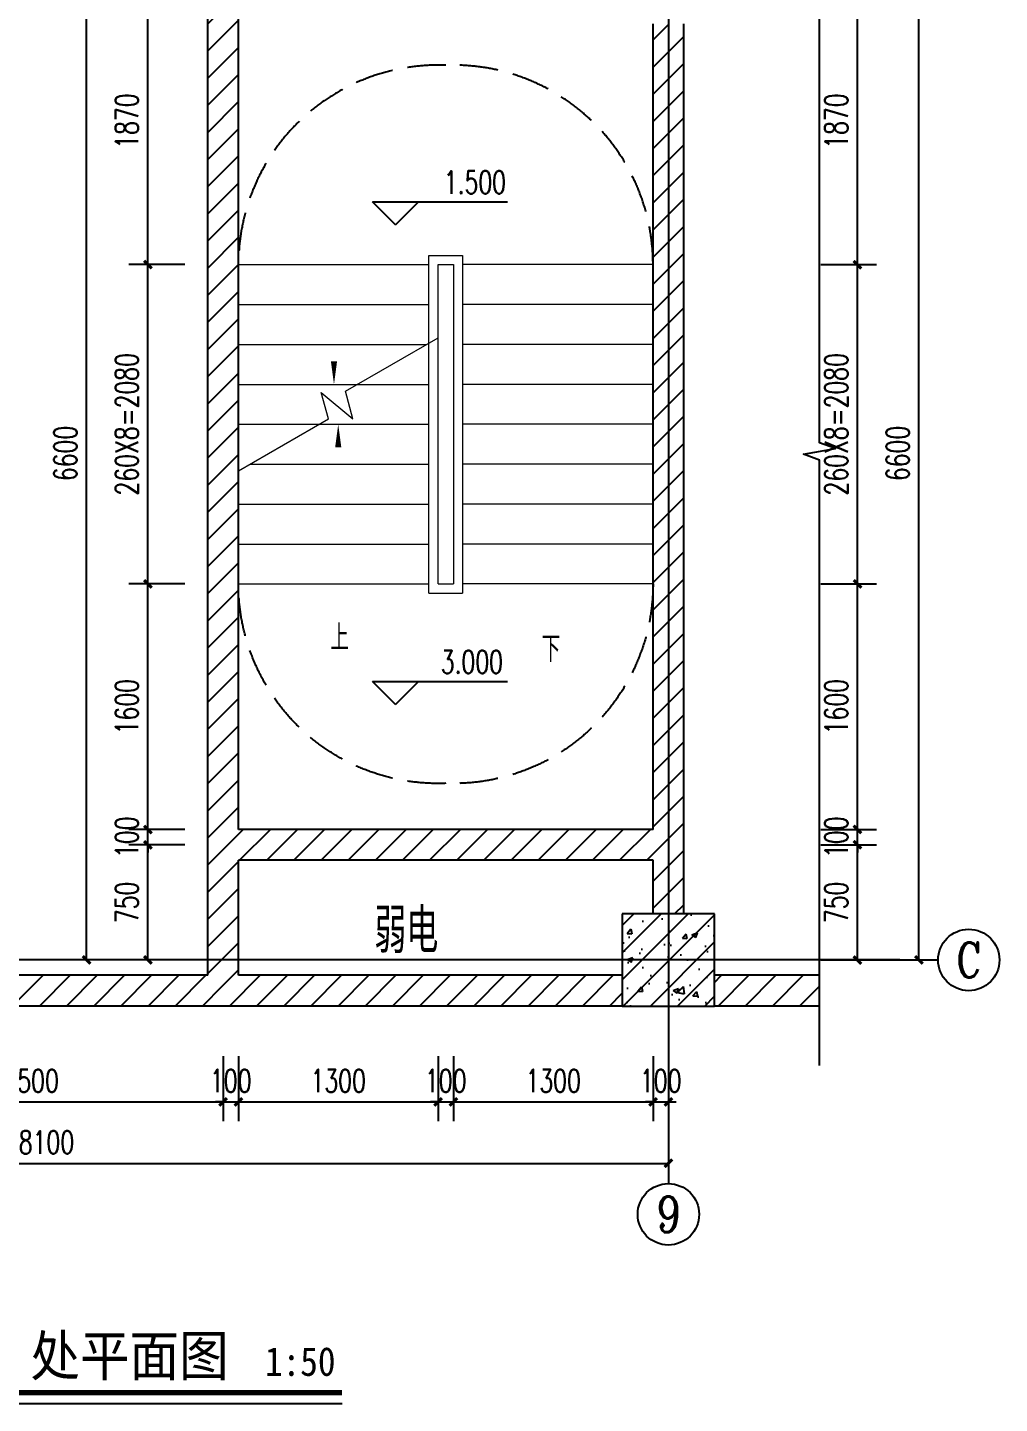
# Model space of a CAD drawing. Extents: x 1738711 to 2346805, y 1189731 to 2516152.
# Drawn here: x 2008037 to 2014366, y 1383537 to 1392502 of the extents above; entities that cross this region are included whole.
import ezdxf
from ezdxf.enums import TextEntityAlignment as Align

# ---------------------------------------------------------------- set-up
doc = ezdxf.new("R2010")
doc.units = 0
doc.header["$LTSCALE"] = 1000
doc.header["$MEASUREMENT"] = 0
doc.linetypes.add('DASH', pattern=[0.35, 0.25, -0.1])
doc.linetypes.add('复件 140224通州运河二期售楼部条件图_t3$0$X-ME SHAFT SH$0$X-B2$0$WATER_LINE', pattern=[0])
doc.layers.add('_0', color=7, linetype='Continuous', lineweight=25)
doc.layers.add('STAIR', color=2, linetype='Continuous', lineweight=5)
for name, color, linetype in [('AR-TEXT', 7, 'Continuous'), ('AXIS', 3, 'Continuous'), ('AXIS_TEXT', 7, 'Continuous'), ('COLUMN', 9, 'Continuous'), ('DIM_ELEV', 3, 'Continuous'), ('DIM_SYMB', 3, 'Continuous'), ('DOTE', 1, 'Continuous'), ('PUB_DIM', 3, 'Continuous'), ('PUB_HATCH', 8, 'Continuous'), ('PUB_TEXT', 7, 'Continuous'), ('WALL', 40, 'Continuous'), ('看线', 8, 'Continuous')]:
    doc.layers.add(name, color=color, linetype=linetype)
doc.styles.add('_TCH_AXIS', font='COMPLEX', dxfattribs={"bigfont": 'GBCBIG'})
doc.styles.add('_TCH_DIM', font='SIMPLEX', dxfattribs={"bigfont": 'GBCBIG'})
doc.styles.add('_TCH_DIM_T3', font='SIMPLEX', dxfattribs={"width": 0.705882, "bigfont": 'GBCBIG'})
doc.styles.add('COMPLEX', font='COMPLEX')
doc.styles.get("Standard").update_dxf_attribs({"font": 'gbenor.shx', "bigfont": 'gbcbig.shx'})
doc.styles.add('黑体', font='simhei_0.ttf', dxfattribs={"width": 0.9})
doc.dimstyles.new('_TCH_ARCH&&50', dxfattribs={"dimtxt": 148.75, "dimasz": 50, "dimexe": 125, "dimexo": 150, "dimgap": 63.125, "dimtad": 1, "dimdec": 0, "dimzin": 0, "dimdsep": 46, "dimtxsty": '_TCH_DIM_T3', "dimblk": 'ARCHTICK', "dimcen": 0.09, "dimclrt": 7, "dimazin": 2, "dimtfac": 1, "dimtdec": 0, "dimtix": 1, "dimtmove": 2, "dimatfit": 3, "dimfxl": 50, "dimtolj": 1, "dimtzin": 0, "dimarcsym": 0})
pattern_1 = [(45, (0, 89.76), (-88.388383, 88.388383), [])]

# ---------------------------------------------------------------- blocks, each defined once
blk = doc.blocks.new('hearherherhr')
at = {"layer": '看线', "linetype": 'DASH'}
for centre, start, end in [((1981791.9, 1704275.4), 87.79577, 180), ((1981891.9, 1704275.4), 0, 92.20423)]:
    blk.add_arc(centre, 1300, start, end, dxfattribs=at)
blk = doc.blocks.new('_ArchTick')
at = {"color": 0, "linetype": 'ByBlock', "const_width": 0.4}
blk.add_lwpolyline([(-0.5, -0.5), (0.5, 0.5)], dxfattribs=at)
blk = doc.blocks.new('*D1448')
at = {"layer": 'Defpoints', "color": 0, "transparency": 16777216}
for p in [(2008420.8, 1393026.7), (2008810.1, 1393026.7), (2008810.1, 1386426.7)]:
    blk.add_point(p, dxfattribs=at)
at = {"layer": 'PUB_DIM', "color": 0, "lineweight": -2, "transparency": 16777216}
for p, q in [((2008660.1, 1393026.7), (2008295.8, 1393026.7)), ((2008420.8, 1386426.7), (2008420.8, 1393026.7)), ((2008660.1, 1386426.7), (2008295.8, 1386426.7))]:
    blk.add_line(p, q, dxfattribs=at)
at = {"layer": 'PUB_DIM', "color": 0, "lineweight": -2, "transparency": 16777216, "xscale": 50, "yscale": 50, "zscale": 50}
for p, rotation in [((2008420.8, 1393026.7), 90), ((2008420.8, 1386426.7), 270)]:
    blk.add_blockref('_ArchTick', p, dxfattribs=dict(at, rotation=rotation))
at = {"layer": 'PUB_DIM', "color": 7, "transparency": 16777216, "insert": (2008283.3, 1389726.7), "char_height": 148.75, "attachment_point": 5, "rotation": 90, "style": '_TCH_DIM_T3'}
blk.add_mtext('\\A1;6600', dxfattribs=at)
blk = doc.blocks.new('*D1449')
at = {"layer": 'Defpoints', "color": 0, "transparency": 16777216}
for p in [(2008820.8, 1387176.7), (2009210.1, 1387176.7), (2009210.1, 1386426.7)]:
    blk.add_point(p, dxfattribs=at)
at = {"layer": 'PUB_DIM', "color": 0, "lineweight": -2, "transparency": 16777216}
for p, q in [((2009060.1, 1387176.7), (2008695.8, 1387176.7)), ((2008820.8, 1386426.7), (2008820.8, 1387176.7)), ((2009060.1, 1386426.7), (2008695.8, 1386426.7))]:
    blk.add_line(p, q, dxfattribs=at)
at = {"layer": 'PUB_DIM', "color": 0, "lineweight": -2, "transparency": 16777216, "xscale": 50, "yscale": 50, "zscale": 50}
for p, rotation in [((2008820.8, 1387176.7), 90), ((2008820.8, 1386426.7), 270)]:
    blk.add_blockref('_ArchTick', p, dxfattribs=dict(at, rotation=rotation))
at = {"layer": 'PUB_DIM', "color": 7, "transparency": 16777216, "insert": (2008683.3, 1386801.7), "char_height": 148.75, "attachment_point": 5, "rotation": 90, "style": '_TCH_DIM_T3'}
blk.add_mtext('\\A1;750', dxfattribs=at)
blk = doc.blocks.new('*D1450')
at = {"layer": 'Defpoints', "color": 0, "transparency": 16777216}
for p in [(2008820.8, 1387276.7), (2009210.1, 1387276.7), (2009210.1, 1387176.7)]:
    blk.add_point(p, dxfattribs=at)
at = {"layer": 'PUB_DIM', "color": 0, "lineweight": -2, "transparency": 16777216}
for p, q in [((2009060.1, 1387276.7), (2008695.8, 1387276.7)), ((2008820.8, 1387276.7), (2008820.8, 1387326.7)), ((2008820.8, 1387176.7), (2008820.8, 1387276.7)), ((2009060.1, 1387176.7), (2008695.8, 1387176.7)), ((2008820.8, 1387176.7), (2008820.8, 1387126.7))]:
    blk.add_line(p, q, dxfattribs=at)
at = {"layer": 'PUB_DIM', "color": 0, "lineweight": -2, "transparency": 16777216, "xscale": 50, "yscale": 50, "zscale": 50}
for p, rotation in [((2008820.8, 1387276.7), 270), ((2008820.8, 1387176.7), 90)]:
    blk.add_blockref('_ArchTick', p, dxfattribs=dict(at, rotation=rotation))
at = {"layer": 'PUB_DIM', "color": 7, "transparency": 16777216, "insert": (2008683.3, 1387226.7), "char_height": 148.75, "attachment_point": 5, "rotation": 90, "style": '_TCH_DIM_T3'}
blk.add_mtext('\\A1;100', dxfattribs=at)
blk = doc.blocks.new('*D1451')
at = {"layer": 'Defpoints', "color": 0, "transparency": 16777216}
for p in [(2008820.8, 1388876.7), (2009210.1, 1388876.7), (2009210.1, 1387276.7)]:
    blk.add_point(p, dxfattribs=at)
at = {"layer": 'PUB_DIM', "color": 0, "lineweight": -2, "transparency": 16777216}
for p, q in [((2009060.1, 1388876.7), (2008695.8, 1388876.7)), ((2008820.8, 1387276.7), (2008820.8, 1388876.7)), ((2009060.1, 1387276.7), (2008695.8, 1387276.7))]:
    blk.add_line(p, q, dxfattribs=at)
at = {"layer": 'PUB_DIM', "color": 0, "lineweight": -2, "transparency": 16777216, "xscale": 50, "yscale": 50, "zscale": 50}
for p, rotation in [((2008820.8, 1388876.7), 90), ((2008820.8, 1387276.7), 270)]:
    blk.add_blockref('_ArchTick', p, dxfattribs=dict(at, rotation=rotation))
at = {"layer": 'PUB_DIM', "color": 7, "transparency": 16777216, "insert": (2008683.3, 1388076.7), "char_height": 148.75, "attachment_point": 5, "rotation": 90, "style": '_TCH_DIM_T3'}
blk.add_mtext('\\A1;1600', dxfattribs=at)
blk = doc.blocks.new('*D1452')
at = {"layer": 'Defpoints', "color": 0, "transparency": 16777216}
for p in [(2008820.8, 1390956.7), (2009210.1, 1390956.7), (2009210.1, 1388876.7)]:
    blk.add_point(p, dxfattribs=at)
at = {"layer": 'PUB_DIM', "color": 0, "lineweight": -2, "transparency": 16777216}
for p, q in [((2009060.1, 1390956.7), (2008695.8, 1390956.7)), ((2008820.8, 1388876.7), (2008820.8, 1390956.7)), ((2009060.1, 1388876.7), (2008695.8, 1388876.7))]:
    blk.add_line(p, q, dxfattribs=at)
at = {"layer": 'PUB_DIM', "color": 0, "lineweight": -2, "transparency": 16777216, "xscale": 50, "yscale": 50, "zscale": 50}
for p, rotation in [((2008820.8, 1390956.7), 90), ((2008820.8, 1388876.7), 270)]:
    blk.add_blockref('_ArchTick', p, dxfattribs=dict(at, rotation=rotation))
at = {"layer": 'PUB_DIM', "color": 7, "transparency": 16777216, "insert": (2008683.3, 1389916.7), "char_height": 148.75, "attachment_point": 5, "rotation": 90, "style": '_TCH_DIM_T3'}
blk.add_mtext('\\A1;260X8=2080', dxfattribs=at)
blk = doc.blocks.new('*D1453')
at = {"layer": 'Defpoints', "color": 0, "transparency": 16777216}
for p in [(2008820.8, 1392826.7), (2009210.1, 1392826.7), (2009210.1, 1390956.7)]:
    blk.add_point(p, dxfattribs=at)
at = {"layer": 'PUB_DIM', "color": 0, "lineweight": -2, "transparency": 16777216}
for p, q in [((2009060.1, 1392826.7), (2008695.8, 1392826.7)), ((2008820.8, 1390956.7), (2008820.8, 1392826.7)), ((2009060.1, 1390956.7), (2008695.8, 1390956.7))]:
    blk.add_line(p, q, dxfattribs=at)
at = {"layer": 'PUB_DIM', "color": 0, "lineweight": -2, "transparency": 16777216, "xscale": 50, "yscale": 50, "zscale": 50}
for p, rotation in [((2008820.8, 1392826.7), 90), ((2008820.8, 1390956.7), 270)]:
    blk.add_blockref('_ArchTick', p, dxfattribs=dict(at, rotation=rotation))
at = {"layer": 'PUB_DIM', "color": 7, "transparency": 16777216, "insert": (2008683.3, 1391891.7), "char_height": 148.75, "attachment_point": 5, "rotation": 90, "style": '_TCH_DIM_T3'}
blk.add_mtext('\\A1;1870', dxfattribs=at)
blk = doc.blocks.new('*D1455')
at = {"layer": 'Defpoints', "color": 0, "transparency": 16777216}
for p in [(2013451.9, 1393026.7), (2013841.3, 1393026.7), (2013451.9, 1386426.7)]:
    blk.add_point(p, dxfattribs=at)
at = {"layer": 'PUB_DIM', "color": 0, "lineweight": -2, "transparency": 16777216}
for p, q in [((2013601.9, 1393026.7), (2013966.3, 1393026.7)), ((2013841.3, 1386426.7), (2013841.3, 1393026.7)), ((2013601.9, 1386426.7), (2013966.3, 1386426.7))]:
    blk.add_line(p, q, dxfattribs=at)
at = {"layer": 'PUB_DIM', "color": 0, "lineweight": -2, "transparency": 16777216, "xscale": 50, "yscale": 50, "zscale": 50}
for p, rotation in [((2013841.3, 1393026.7), 90), ((2013841.3, 1386426.7), 270)]:
    blk.add_blockref('_ArchTick', p, dxfattribs=dict(at, rotation=rotation))
at = {"layer": 'PUB_DIM', "color": 7, "transparency": 16777216, "insert": (2013703.8, 1389726.7), "char_height": 148.75, "attachment_point": 5, "rotation": 90, "style": '_TCH_DIM_T3'}
blk.add_mtext('\\A1;6600', dxfattribs=at)
blk = doc.blocks.new('*D1456')
at = {"layer": 'Defpoints', "color": 0, "transparency": 16777216}
for p in [(2013051.9, 1387176.7), (2013441.3, 1387176.7), (2013051.9, 1386426.7)]:
    blk.add_point(p, dxfattribs=at)
at = {"layer": 'PUB_DIM', "color": 0, "lineweight": -2, "transparency": 16777216}
for p, q in [((2013201.9, 1387176.7), (2013566.3, 1387176.7)), ((2013441.3, 1386426.7), (2013441.3, 1387176.7)), ((2013201.9, 1386426.7), (2013566.3, 1386426.7))]:
    blk.add_line(p, q, dxfattribs=at)
at = {"layer": 'PUB_DIM', "color": 0, "lineweight": -2, "transparency": 16777216, "xscale": 50, "yscale": 50, "zscale": 50}
for p, rotation in [((2013441.3, 1387176.7), 90), ((2013441.3, 1386426.7), 270)]:
    blk.add_blockref('_ArchTick', p, dxfattribs=dict(at, rotation=rotation))
at = {"layer": 'PUB_DIM', "color": 7, "transparency": 16777216, "insert": (2013303.8, 1386801.7), "char_height": 148.75, "attachment_point": 5, "rotation": 90, "style": '_TCH_DIM_T3'}
blk.add_mtext('\\A1;750', dxfattribs=at)
blk = doc.blocks.new('*D1457')
at = {"layer": 'Defpoints', "color": 0, "transparency": 16777216}
for p in [(2013051.9, 1387276.7), (2013441.3, 1387276.7), (2013051.9, 1387176.7)]:
    blk.add_point(p, dxfattribs=at)
at = {"layer": 'PUB_DIM', "color": 0, "lineweight": -2, "transparency": 16777216}
for p, q in [((2013201.9, 1387276.7), (2013566.3, 1387276.7)), ((2013441.3, 1387276.7), (2013441.3, 1387326.7)), ((2013441.3, 1387176.7), (2013441.3, 1387276.7)), ((2013201.9, 1387176.7), (2013566.3, 1387176.7)), ((2013441.3, 1387176.7), (2013441.3, 1387126.7))]:
    blk.add_line(p, q, dxfattribs=at)
at = {"layer": 'PUB_DIM', "color": 0, "lineweight": -2, "transparency": 16777216, "xscale": 50, "yscale": 50, "zscale": 50}
for p, rotation in [((2013441.3, 1387276.7), 270), ((2013441.3, 1387176.7), 90)]:
    blk.add_blockref('_ArchTick', p, dxfattribs=dict(at, rotation=rotation))
at = {"layer": 'PUB_DIM', "color": 7, "transparency": 16777216, "insert": (2013303.8, 1387226.7), "char_height": 148.75, "attachment_point": 5, "rotation": 90, "style": '_TCH_DIM_T3'}
blk.add_mtext('\\A1;100', dxfattribs=at)
blk = doc.blocks.new('*D1458')
at = {"layer": 'Defpoints', "color": 0, "transparency": 16777216}
for p in [(2013051.9, 1388876.7), (2013441.3, 1388876.7), (2013051.9, 1387276.7)]:
    blk.add_point(p, dxfattribs=at)
at = {"layer": 'PUB_DIM', "color": 0, "lineweight": -2, "transparency": 16777216}
for p, q in [((2013201.9, 1388876.7), (2013566.3, 1388876.7)), ((2013441.3, 1387276.7), (2013441.3, 1388876.7)), ((2013201.9, 1387276.7), (2013566.3, 1387276.7))]:
    blk.add_line(p, q, dxfattribs=at)
at = {"layer": 'PUB_DIM', "color": 0, "lineweight": -2, "transparency": 16777216, "xscale": 50, "yscale": 50, "zscale": 50}
for p, rotation in [((2013441.3, 1388876.7), 90), ((2013441.3, 1387276.7), 270)]:
    blk.add_blockref('_ArchTick', p, dxfattribs=dict(at, rotation=rotation))
at = {"layer": 'PUB_DIM', "color": 7, "transparency": 16777216, "insert": (2013303.8, 1388076.7), "char_height": 148.75, "attachment_point": 5, "rotation": 90, "style": '_TCH_DIM_T3'}
blk.add_mtext('\\A1;1600', dxfattribs=at)
blk = doc.blocks.new('*D1459')
at = {"layer": 'Defpoints', "color": 0, "transparency": 16777216}
for p in [(2013051.9, 1390956.7), (2013441.3, 1390956.7), (2013051.9, 1388876.7)]:
    blk.add_point(p, dxfattribs=at)
at = {"layer": 'PUB_DIM', "color": 0, "lineweight": -2, "transparency": 16777216}
for p, q in [((2013201.9, 1390956.7), (2013566.3, 1390956.7)), ((2013441.3, 1388876.7), (2013441.3, 1390956.7)), ((2013201.9, 1388876.7), (2013566.3, 1388876.7))]:
    blk.add_line(p, q, dxfattribs=at)
at = {"layer": 'PUB_DIM', "color": 0, "lineweight": -2, "transparency": 16777216, "xscale": 50, "yscale": 50, "zscale": 50}
for p, rotation in [((2013441.3, 1390956.7), 90), ((2013441.3, 1388876.7), 270)]:
    blk.add_blockref('_ArchTick', p, dxfattribs=dict(at, rotation=rotation))
at = {"layer": 'PUB_DIM', "color": 7, "transparency": 16777216, "insert": (2013303.8, 1389916.7), "char_height": 148.75, "attachment_point": 5, "rotation": 90, "style": '_TCH_DIM_T3'}
blk.add_mtext('\\A1;260X8=2080', dxfattribs=at)
blk = doc.blocks.new('*D1460')
at = {"layer": 'Defpoints', "color": 0, "transparency": 16777216}
for p in [(2013051.9, 1392826.7), (2013441.3, 1392826.7), (2013051.9, 1390956.7)]:
    blk.add_point(p, dxfattribs=at)
at = {"layer": 'PUB_DIM', "color": 0, "lineweight": -2, "transparency": 16777216}
for p, q in [((2013201.9, 1392826.7), (2013566.3, 1392826.7)), ((2013441.3, 1390956.7), (2013441.3, 1392826.7)), ((2013201.9, 1390956.7), (2013566.3, 1390956.7))]:
    blk.add_line(p, q, dxfattribs=at)
at = {"layer": 'PUB_DIM', "color": 0, "lineweight": -2, "transparency": 16777216, "xscale": 50, "yscale": 50, "zscale": 50}
for p, rotation in [((2013441.3, 1392826.7), 90), ((2013441.3, 1390956.7), 270)]:
    blk.add_blockref('_ArchTick', p, dxfattribs=dict(at, rotation=rotation))
at = {"layer": 'PUB_DIM', "color": 7, "transparency": 16777216, "insert": (2013303.8, 1391891.7), "char_height": 148.75, "attachment_point": 5, "rotation": 90, "style": '_TCH_DIM_T3'}
blk.add_mtext('\\A1;1870', dxfattribs=at)
blk = doc.blocks.new('*D1477')
at = {"layer": 'Defpoints', "color": 0, "transparency": 16777216}
for p in [(2004110.1, 1385550.2), (2012210.1, 1385550.2), (2012210.1, 1385101.6)]:
    blk.add_point(p, dxfattribs=at)
at = {"layer": 'PUB_DIM', "color": 0, "lineweight": -2, "transparency": 16777216}
for p, q in [((2004110.1, 1385400.2), (2004110.1, 1384976.6)), ((2012210.1, 1385400.2), (2012210.1, 1384976.6)), ((2004110.1, 1385101.6), (2012210.1, 1385101.6))]:
    blk.add_line(p, q, dxfattribs=at)
at = {"layer": 'PUB_DIM', "color": 0, "lineweight": -2, "transparency": 16777216, "xscale": 50, "yscale": 50, "zscale": 50, "rotation": 180}
blk.add_blockref('_ArchTick', (2004110.1, 1385101.6), dxfattribs=at)
at = {"layer": 'PUB_DIM', "color": 0, "lineweight": -2, "transparency": 16777216, "xscale": 50, "yscale": 50, "zscale": 50}
blk.add_blockref('_ArchTick', (2012210.1, 1385101.6), dxfattribs=at)
at = {"layer": 'PUB_DIM', "color": 7, "transparency": 16777216, "insert": (2008160.1, 1385239.1), "char_height": 148.75, "attachment_point": 5, "style": '_TCH_DIM_T3'}
blk.add_mtext('\\A1;8100', dxfattribs=at)
blk = doc.blocks.new('*D1481')
at = {"layer": 'Defpoints', "color": 0, "transparency": 16777216}
for p in [(2006810.1, 1385950.2), (2009310.1, 1385950.2), (2009310.1, 1385501.6)]:
    blk.add_point(p, dxfattribs=at)
at = {"layer": 'PUB_DIM', "color": 0, "lineweight": -2, "transparency": 16777216}
for p, q in [((2006810.1, 1385800.2), (2006810.1, 1385376.6)), ((2009310.1, 1385800.2), (2009310.1, 1385376.6)), ((2006810.1, 1385501.6), (2009310.1, 1385501.6))]:
    blk.add_line(p, q, dxfattribs=at)
at = {"layer": 'PUB_DIM', "color": 0, "lineweight": -2, "transparency": 16777216, "xscale": 50, "yscale": 50, "zscale": 50, "rotation": 180}
blk.add_blockref('_ArchTick', (2006810.1, 1385501.6), dxfattribs=at)
at = {"layer": 'PUB_DIM', "color": 0, "lineweight": -2, "transparency": 16777216, "xscale": 50, "yscale": 50, "zscale": 50}
blk.add_blockref('_ArchTick', (2009310.1, 1385501.6), dxfattribs=at)
at = {"layer": 'PUB_DIM', "color": 7, "transparency": 16777216, "insert": (2008060.1, 1385639.1), "char_height": 148.75, "attachment_point": 5, "style": '_TCH_DIM_T3'}
blk.add_mtext('\\A1;2500', dxfattribs=at)
blk = doc.blocks.new('*D1482')
at = {"layer": 'Defpoints', "color": 0, "transparency": 16777216}
for p in [(2009310.1, 1385950.2), (2009410.1, 1385950.2), (2009410.1, 1385501.6)]:
    blk.add_point(p, dxfattribs=at)
at = {"layer": 'PUB_DIM', "color": 0, "lineweight": -2, "transparency": 16777216}
for p, q in [((2009310.1, 1385800.2), (2009310.1, 1385376.6)), ((2009410.1, 1385800.2), (2009410.1, 1385376.6)), ((2009310.1, 1385501.6), (2009260.1, 1385501.6)), ((2009310.1, 1385501.6), (2009410.1, 1385501.6)), ((2009410.1, 1385501.6), (2009460.1, 1385501.6))]:
    blk.add_line(p, q, dxfattribs=at)
at = {"layer": 'PUB_DIM', "color": 0, "lineweight": -2, "transparency": 16777216, "xscale": 50, "yscale": 50, "zscale": 50}
blk.add_blockref('_ArchTick', (2009310.1, 1385501.6), dxfattribs=at)
at = {"layer": 'PUB_DIM', "color": 0, "lineweight": -2, "transparency": 16777216, "xscale": 50, "yscale": 50, "zscale": 50, "rotation": 180}
blk.add_blockref('_ArchTick', (2009410.1, 1385501.6), dxfattribs=at)
at = {"layer": 'PUB_DIM', "color": 7, "transparency": 16777216, "insert": (2009360.1, 1385639.1), "char_height": 148.75, "attachment_point": 5, "style": '_TCH_DIM_T3'}
blk.add_mtext('\\A1;100', dxfattribs=at)
blk = doc.blocks.new('*D1483')
at = {"layer": 'Defpoints', "color": 0, "transparency": 16777216}
for p in [(2009410.1, 1385950.2), (2010710.1, 1385950.2), (2010710.1, 1385501.6)]:
    blk.add_point(p, dxfattribs=at)
at = {"layer": 'PUB_DIM', "color": 0, "lineweight": -2, "transparency": 16777216}
for p, q in [((2009410.1, 1385800.2), (2009410.1, 1385376.6)), ((2010710.1, 1385800.2), (2010710.1, 1385376.6)), ((2009410.1, 1385501.6), (2010710.1, 1385501.6))]:
    blk.add_line(p, q, dxfattribs=at)
at = {"layer": 'PUB_DIM', "color": 0, "lineweight": -2, "transparency": 16777216, "xscale": 50, "yscale": 50, "zscale": 50, "rotation": 180}
blk.add_blockref('_ArchTick', (2009410.1, 1385501.6), dxfattribs=at)
at = {"layer": 'PUB_DIM', "color": 0, "lineweight": -2, "transparency": 16777216, "xscale": 50, "yscale": 50, "zscale": 50}
blk.add_blockref('_ArchTick', (2010710.1, 1385501.6), dxfattribs=at)
at = {"layer": 'PUB_DIM', "color": 7, "transparency": 16777216, "insert": (2010060.1, 1385639.1), "char_height": 148.75, "attachment_point": 5, "style": '_TCH_DIM_T3'}
blk.add_mtext('\\A1;1300', dxfattribs=at)
blk = doc.blocks.new('*D1484')
at = {"layer": 'Defpoints', "color": 0, "transparency": 16777216}
for p in [(2010710.1, 1385950.2), (2010810.1, 1385950.2), (2010810.1, 1385501.6)]:
    blk.add_point(p, dxfattribs=at)
at = {"layer": 'PUB_DIM', "color": 0, "lineweight": -2, "transparency": 16777216}
for p, q in [((2010710.1, 1385800.2), (2010710.1, 1385376.6)), ((2010810.1, 1385800.2), (2010810.1, 1385376.6)), ((2010710.1, 1385501.6), (2010660.1, 1385501.6)), ((2010710.1, 1385501.6), (2010810.1, 1385501.6)), ((2010810.1, 1385501.6), (2010860.1, 1385501.6))]:
    blk.add_line(p, q, dxfattribs=at)
at = {"layer": 'PUB_DIM', "color": 0, "lineweight": -2, "transparency": 16777216, "xscale": 50, "yscale": 50, "zscale": 50}
blk.add_blockref('_ArchTick', (2010710.1, 1385501.6), dxfattribs=at)
at = {"layer": 'PUB_DIM', "color": 0, "lineweight": -2, "transparency": 16777216, "xscale": 50, "yscale": 50, "zscale": 50, "rotation": 180}
blk.add_blockref('_ArchTick', (2010810.1, 1385501.6), dxfattribs=at)
at = {"layer": 'PUB_DIM', "color": 7, "transparency": 16777216, "insert": (2010760.1, 1385639.1), "char_height": 148.75, "attachment_point": 5, "style": '_TCH_DIM_T3'}
blk.add_mtext('\\A1;100', dxfattribs=at)
blk = doc.blocks.new('*D1485')
at = {"layer": 'Defpoints', "color": 0, "transparency": 16777216}
for p in [(2010810.1, 1385950.2), (2012110.1, 1385950.2), (2012110.1, 1385501.6)]:
    blk.add_point(p, dxfattribs=at)
at = {"layer": 'PUB_DIM', "color": 0, "lineweight": -2, "transparency": 16777216}
for p, q in [((2010810.1, 1385800.2), (2010810.1, 1385376.6)), ((2012110.1, 1385800.2), (2012110.1, 1385376.6)), ((2010810.1, 1385501.6), (2012110.1, 1385501.6))]:
    blk.add_line(p, q, dxfattribs=at)
at = {"layer": 'PUB_DIM', "color": 0, "lineweight": -2, "transparency": 16777216, "xscale": 50, "yscale": 50, "zscale": 50, "rotation": 180}
blk.add_blockref('_ArchTick', (2010810.1, 1385501.6), dxfattribs=at)
at = {"layer": 'PUB_DIM', "color": 0, "lineweight": -2, "transparency": 16777216, "xscale": 50, "yscale": 50, "zscale": 50}
blk.add_blockref('_ArchTick', (2012110.1, 1385501.6), dxfattribs=at)
at = {"layer": 'PUB_DIM', "color": 7, "transparency": 16777216, "insert": (2011460.1, 1385639.1), "char_height": 148.75, "attachment_point": 5, "style": '_TCH_DIM_T3'}
blk.add_mtext('\\A1;1300', dxfattribs=at)
blk = doc.blocks.new('*D1486')
at = {"layer": 'Defpoints', "color": 0, "transparency": 16777216}
for p in [(2012110.1, 1385950.2), (2012210.1, 1385950.2), (2012210.1, 1385501.6)]:
    blk.add_point(p, dxfattribs=at)
at = {"layer": 'PUB_DIM', "color": 0, "lineweight": -2, "transparency": 16777216}
for p, q in [((2012110.1, 1385800.2), (2012110.1, 1385376.6)), ((2012210.1, 1385800.2), (2012210.1, 1385376.6)), ((2012110.1, 1385501.6), (2012060.1, 1385501.6)), ((2012110.1, 1385501.6), (2012210.1, 1385501.6)), ((2012210.1, 1385501.6), (2012260.1, 1385501.6))]:
    blk.add_line(p, q, dxfattribs=at)
at = {"layer": 'PUB_DIM', "color": 0, "lineweight": -2, "transparency": 16777216, "xscale": 50, "yscale": 50, "zscale": 50}
blk.add_blockref('_ArchTick', (2012110.1, 1385501.6), dxfattribs=at)
at = {"layer": 'PUB_DIM', "color": 0, "lineweight": -2, "transparency": 16777216, "xscale": 50, "yscale": 50, "zscale": 50, "rotation": 180}
blk.add_blockref('_ArchTick', (2012210.1, 1385501.6), dxfattribs=at)
at = {"layer": 'PUB_DIM', "color": 7, "transparency": 16777216, "insert": (2012160.1, 1385639.1), "char_height": 148.75, "attachment_point": 5, "style": '_TCH_DIM_T3'}
blk.add_mtext('\\A1;100', dxfattribs=at)
blk = doc.blocks.new('_AXISO')
blk.add_circle((0, 0), 0.5)
at = {"layer": 'AXIS_TEXT', "style": 'COMPLEX', "width": 1.041667}
blk.add_attdef('A', text='', height=0.56, dxfattribs=at).set_placement((-0.25, -0.28), (0.25, -0.28), align=Align.FIT)

msp = doc.modelspace()

# ---------------------------------------------------------------- hatches: boundary and pattern name
at = {"layer": 'PUB_HATCH'}
h = msp.add_hatch(dxfattribs=at)
h.set_pattern_fill('普通砖', color=256, scale=50, style=0)
h.set_pattern_definition(pattern_1)
h.paths.add_polyline_path([(2009343.5, 1387176.7), (2009410.1, 1387276.7), (2009410.1, 1392926.7), (2009210.1, 1393126.7), (2009210.1, 1387176.7)])
h = msp.add_hatch(dxfattribs=at)
h.set_pattern_fill('普通砖', color=256, scale=50, style=0)
h.set_pattern_definition(pattern_1)
h.paths.add_polyline_path([(2012310.1, 1392526.7), (2012110.1, 1392526.7), (2012110.1, 1389826.7), (2012310.1, 1389826.7)])
h = msp.add_hatch(dxfattribs=at)
h.set_pattern_fill('普通砖', color=256, scale=50, style=0)
h.set_pattern_definition(pattern_1)
h.paths.add_polyline_path([(2012176.8, 1387176.7), (2012310.1, 1387176.7), (2012310.1, 1389826.7), (2012110.1, 1389826.7), (2012110.1, 1387276.7)])
h = msp.add_hatch(dxfattribs=at)
h.set_pattern_fill('普通砖', color=256, scale=50, style=0)
h.set_pattern_definition(pattern_1)
h.paths.add_polyline_path([(2012176.8, 1387176.7), (2012110.1, 1387276.7), (2009410.1, 1387276.7), (2009343.5, 1387176.7), (2009410.1, 1387076.7), (2012110.1, 1387076.7)])
h = msp.add_hatch(dxfattribs=at)
h.set_pattern_fill('普通砖', color=256, scale=50, style=0)
h.set_pattern_definition(pattern_1)
h.paths.add_polyline_path([(2009310.1, 1386260), (2009410.1, 1386326.7), (2009410.1, 1387076.7), (2009343.5, 1387176.7), (2009210.1, 1387176.7), (2009210.1, 1386326.7)])
h = msp.add_hatch(dxfattribs=at)
h.set_pattern_fill('普通砖', color=256, scale=50, style=0)
h.set_pattern_definition(pattern_1)
h.paths.add_polyline_path([(2012110.1, 1386726.7), (2012310.1, 1386726.7), (2012310.1, 1387176.7), (2012176.8, 1387176.7), (2012110.1, 1387076.7)])
at = {"layer": 'PUB_HATCH', "linetype": '复件 140224通州运河二期售楼部条件图_t3$0$X-ME SHAFT SH$0$X-B2$0$WATER_LINE'}
h = msp.add_hatch(dxfattribs=at)
h.set_pattern_fill('钢筋混凝土', color=256, scale=50, style=0)
h.set_pattern_definition([(45, (0, 0), (-88.3883476, 88.3883476), []), (50, (0, 0), (358.63009, -31.376067), [37.5, -412.5]), (355, (0, 0), (-69.375667, 376.096067), [30, -330]), (100.4514, (29.9, -2.6), (289.25469, 344.71977), [31.870095, -350.571056]), (46.1842, (0, 100), (533.620524, -82.75951), [56.25, -618.75]), (96.6356, (44.47, 93.1), (467.33135, 487.05894), [47.80514, -525.8565]), (351.1842, (0, 100), (467.33097, 487.0593), [45, -495]), (21, (50, 75), (298.453526, -201.309445), [37.5, -412.5]), (326, (50, 75), (121.657666, 362.57502), [30, -330]), (71.4514, (74.87, 58.22), (420.111314, 161.26525), [31.870095, -350.571056]), (37.5, (0, 0), (6.0799277, 166.446927), [0, -326, 0, -335, 0, -331.25]), (7.5, (0, 0), (131.534769, 197.205856), [0, -191, 0, -318.5, 0, -126.25]), (327.5, (-111.5, 0), (266.911218, -11.277436), [0, -125, 0, -390, 0, -517.5]), (317.5, (-161.5, 0), (291.593085, 50.052491), [0, -162.5, 0, -259, 0, -367.5])])
h.paths.add_polyline_path([(2011910.1, 1386126.7), (2012510.1, 1386126.7), (2012510.1, 1386726.7), (2011910.1, 1386726.7)])
at = {"layer": 'PUB_HATCH'}
h = msp.add_hatch(dxfattribs=at)
h.set_pattern_fill('普通砖', color=256, scale=50, style=0)
h.set_pattern_definition(pattern_1)
h.paths.add_polyline_path([(2009310.1, 1386260), (2009210.1, 1386326.7), (2006910.1, 1386326.7), (2006810.1, 1386260), (2006810.1, 1386126.7), (2009310.1, 1386126.7)])
h = msp.add_hatch(dxfattribs=at)
h.set_pattern_fill('普通砖', color=256, scale=50, style=0)
h.set_pattern_definition(pattern_1)
h.paths.add_polyline_path([(2011910.1, 1386126.7), (2011910.1, 1386326.7), (2009410.1, 1386326.7), (2009310.1, 1386260), (2009310.1, 1386126.7)])
h = msp.add_hatch(dxfattribs=at)
h.set_pattern_fill('普通砖', color=256, scale=50, style=0)
h.set_pattern_definition(pattern_1)
h.paths.add_polyline_path([(2012510.1, 1386326.7), (2012510.1, 1386126.7), (2013194, 1386126.7), (2013194, 1386326.7)])

# ---------------------------------------------------------------- linework, layer by layer
at = {"layer": 'AXIS'}
for p, q in [((2013466.3, 1386426.7), (2013966.3, 1386426.7)), ((2012210.1, 1385469.6), (2012210.1, 1384969.6))]:
    msp.add_line(p, q, dxfattribs=at)
at = {"layer": 'COLUMN', "linetype": '复件 140224通州运河二期售楼部条件图_t3$0$X-ME SHAFT SH$0$X-B2$0$WATER_LINE'}
for p, q in [((2012510.1, 1386726.7), (2011910.1, 1386726.7)), ((2011910.1, 1386726.7), (2011910.1, 1386126.7)), ((2012510.1, 1386126.7), (2012510.1, 1386726.7)), ((2011910.1, 1386126.7), (2012510.1, 1386126.7))]:
    msp.add_line(p, q, dxfattribs=at)
at = {"layer": 'DIM_ELEV'}
for p, q in [((2010432.4, 1391216.5), (2010282.4, 1391366.5)), ((2010282.4, 1391366.5), (2011162.9, 1391366.5)), ((2010432.4, 1391216.5), (2010582.4, 1391366.5)), ((2010432.4, 1388091.5), (2010282.4, 1388241.5)), ((2010282.4, 1388241.5), (2011162.9, 1388241.5)), ((2010432.4, 1388091.5), (2010582.4, 1388241.5))]:
    msp.add_line(p, q, dxfattribs=at)
at = {"layer": 'DIM_SYMB'}
for points in [[(2013194, 1385739.5), (2013194, 1389683.2), (2013089, 1389721.4), (2013299, 1389758.4), (2013194, 1389795.7), (2013194, 1393739.3)], [(2005163.3, 1383537.2), (2010085.5, 1383537.2)]]:
    msp.add_lwpolyline(points, dxfattribs=at)
for points in [[(2011432.4, 1388595.3, 0, 0, 0), (2011432.4, 1391735.2, 0, 0, 0), (2010032.4, 1391735.2, 0, 0, 0), (2010032.4, 1390176.7, 0, 40, 0), (2010032.4, 1390326.7, 0, 0, 0)], [(2010060.1, 1388669.9, 0, 0, 0), (2010060.1, 1389916.7, 0, 40, 0), (2010060.1, 1389766.7, 0, 0, 0)]]:
    msp.add_lwpolyline(points, format="xyseb", dxfattribs=at)
at = {"layer": 'DIM_SYMB', "const_width": 35}
msp.add_lwpolyline([(2005163.3, 1383607.2), (2010085.5, 1383607.2)], dxfattribs=at)
at = {"layer": 'DOTE'}
for p, q in [((2012210.1, 1394226.9), (2012210.1, 1385283.7)), ((2013716.5, 1386426.7), (2003094.3, 1386426.7))]:
    msp.add_line(p, q, dxfattribs=at)
at = {"layer": 'STAIR'}
for p, q in [((2010650.1, 1390445), (2010650.1, 1391016.7)), ((2010650.1, 1391016.7), (2010870.1, 1391016.7)), ((2010870.1, 1391016.7), (2010870.1, 1388816.7)), ((2009410.1, 1390956.7), (2010650.1, 1390956.7)), ((2010710.1, 1390479.7), (2010710.1, 1390956.7)), ((2010710.1, 1390956.7), (2010810.1, 1390956.7)), ((2010810.1, 1390956.7), (2010810.1, 1388876.7)), ((2012110.1, 1390956.7), (2010870.1, 1390956.7)), ((2009410.1, 1390696.7), (2010650.1, 1390696.7)), ((2012110.1, 1390696.7), (2010870.1, 1390696.7)), ((2010107.2, 1390131.6), (2010710.1, 1390479.7)), ((2010710.1, 1388876.7), (2010710.1, 1390479.7)), ((2009410.1, 1390436.7), (2010635.6, 1390436.7)), ((2010650.1, 1388816.7), (2010650.1, 1390445)), ((2012110.1, 1390436.7), (2010870.1, 1390436.7)), ((2009410.1, 1390176.7), (2010185.3, 1390176.7)), ((2009995.7, 1389951.8), (2009949.5, 1390124.1)), ((2009949.5, 1390124.1), (2010155.6, 1389951.2)), ((2010155.6, 1389951.2), (2010107.2, 1390131.6)), ((2010185.3, 1390176.7), (2010650.1, 1390176.7)), ((2012110.1, 1390176.7), (2010870.1, 1390176.7)), ((2009410.1, 1389613.7), (2009995.7, 1389951.8)), ((2009410.1, 1389916.7), (2009935, 1389916.7)), ((2009935, 1389916.7), (2010650.1, 1389916.7)), ((2012110.1, 1389916.7), (2010870.1, 1389916.7)), ((2009484.6, 1389656.7), (2010650.1, 1389656.7)), ((2012110.1, 1389656.7), (2010870.1, 1389656.7)), ((2009410.1, 1389396.7), (2010650.1, 1389396.7)), ((2012110.1, 1389396.7), (2010870.1, 1389396.7)), ((2009410.1, 1389136.7), (2010650.1, 1389136.7)), ((2012110.1, 1389136.7), (2010870.1, 1389136.7)), ((2009410.1, 1388876.7), (2010650.1, 1388876.7)), ((2010710.1, 1388876.7), (2010810.1, 1388876.7)), ((2012110.1, 1388876.7), (2010870.1, 1388876.7)), ((2010650.1, 1388816.7), (2010870.1, 1388816.7))]:
    msp.add_line(p, q, dxfattribs=at)
at = {"layer": 'WALL'}
for p, q in [((2009210.1, 1387176.7), (2009210.1, 1393126.7)), ((2009410.1, 1387276.7), (2009410.1, 1392926.7)), ((2012110.1, 1389826.7), (2012110.1, 1392526.7)), ((2012310.1, 1389826.7), (2012310.1, 1392526.7)), ((2012110.1, 1387276.7), (2012110.1, 1389826.7)), ((2012310.1, 1387176.7), (2012310.1, 1389826.7)), ((2012110.1, 1387276.7), (2009410.1, 1387276.7)), ((2009210.1, 1386326.7), (2009210.1, 1387176.7)), ((2012310.1, 1386726.7), (2012310.1, 1387176.7)), ((2009410.1, 1386326.7), (2009410.1, 1387076.7)), ((2012110.1, 1387076.7), (2009410.1, 1387076.7)), ((2012110.1, 1386726.7), (2012110.1, 1387076.7)), ((2009210.1, 1386326.7), (2006910.1, 1386326.7)), ((2011910.1, 1386326.7), (2009410.1, 1386326.7)), ((2013194, 1386326.7), (2012510.1, 1386326.7)), ((2013194, 1386126.7), (2013194, 1386326.7)), ((2009310.1, 1386126.7), (2006810.1, 1386126.7)), ((2011910.1, 1386126.7), (2009310.1, 1386126.7)), ((2013194, 1386126.7), (2012510.1, 1386126.7))]:
    msp.add_line(p, q, dxfattribs=at)

# ---------------------------------------------------------------- block references
at = {"layer": '_0'}
msp.add_blockref('hearherherhr', (28918.2, -313318.7), dxfattribs=at)
at = {"layer": '_0', "xscale": -1, "rotation": 180}
msp.add_blockref('hearherherhr', (28918.2, 3093152.1), dxfattribs=at)
at = {"layer": 'AXIS'}
ref = msp.add_blockref('_AXISO', (2014166.3, 1386426.7), dxfattribs=dict(at, xscale=400, yscale=400, zscale=400))
ref.add_attrib('A', 'C', dxfattribs={"layer": 'AXIS_TEXT', "ltscale": 0.5, "height": 227.8, "style": '_TCH_AXIS'}).set_placement((2014084.9, 1386312.8), (2014247.7, 1386312.8), align=Align.FIT)
ref = msp.add_blockref('_AXISO', (2012210.1, 1384769.6), dxfattribs=dict(at, xscale=400, yscale=400, zscale=400))
ref.add_attrib('A', '9', dxfattribs={"layer": 'AXIS_TEXT', "ltscale": 0.5, "height": 233, "style": '_TCH_AXIS'}).set_placement((2012132.5, 1384653.1), (2012287.8, 1384653.1), align=Align.FIT)

# ---------------------------------------------------------------- texts
at = {"layer": 'AR-TEXT'}
msp.add_text('弱电', height=289.36, dxfattribs=at).set_placement((2010295, 1386472.2))
at = {"layer": 'PUB_TEXT', "color": 7}
for s, height, style, width, p in [('1.500', 148.75, '_TCH_DIM', 0.705882, (2010747.9, 1391419)), ('3.000', 148.75, '_TCH_DIM', 0.705882, (2010727.9, 1388294)), ('处平面图', 262.87, '黑体', 0.9, (2008055.5, 1383717.1)), ('1:50', 187.76, '黑体', 0.9, (2009582.6, 1383717.1))]:
    msp.add_text(s, height=height, dxfattribs=dict(at, style=style, width=width)).set_placement(p)
at = {"layer": 'PUB_TEXT', "color": 7, "style": '_TCH_DIM'}
for s, p in [('上', (2010008, 1388442.4)), ('下', (2011384.9, 1388367.8))]:
    msp.add_text(s, height=168.8, dxfattribs=at).set_placement(p)

# ---------------------------------------------------------------- dimensions: what is measured, and where the dimension line sits
at = {"layer": 'PUB_DIM'}
for p1, p2, distance, picture, middle in [((2008810.1, 1386426.7), (2008810.1, 1393026.7), 389.4, '*D1448', (2008283.3, 1389726.7)), ((2013451.9, 1386426.7), (2013451.9, 1393026.7), -389.4, '*D1455', (2013703.8, 1389726.7)), ((2009210.1, 1390956.7), (2009210.1, 1392826.7), 389.4, '*D1453', (2008683.3, 1391891.7)), ((2013051.9, 1390956.7), (2013051.9, 1392826.7), -389.4, '*D1460', (2013303.8, 1391891.7)), ((2009210.1, 1387276.7), (2009210.1, 1388876.7), 389.4, '*D1451', (2008683.3, 1388076.7)), ((2013051.9, 1387276.7), (2013051.9, 1388876.7), -389.4, '*D1458', (2013303.8, 1388076.7)), ((2009210.1, 1387176.7), (2009210.1, 1387276.7), 389.4, '*D1450', (2008683.3, 1387226.7)), ((2013051.9, 1387176.7), (2013051.9, 1387276.7), -389.4, '*D1457', (2013303.8, 1387226.7)), ((2009210.1, 1386426.7), (2009210.1, 1387176.7), 389.4, '*D1449', (2008683.3, 1386801.7)), ((2013051.9, 1386426.7), (2013051.9, 1387176.7), -389.4, '*D1456', (2013303.8, 1386801.7)), ((2006810.1, 1385950.2), (2009310.1, 1385950.2), -448.6, '*D1481', (2008060.1, 1385639.1)), ((2009310.1, 1385950.2), (2009410.1, 1385950.2), -448.6, '*D1482', (2009360.1, 1385639.1)), ((2009410.1, 1385950.2), (2010710.1, 1385950.2), -448.6, '*D1483', (2010060.1, 1385639.1)), ((2010710.1, 1385950.2), (2010810.1, 1385950.2), -448.6, '*D1484', (2010760.1, 1385639.1)), ((2010810.1, 1385950.2), (2012110.1, 1385950.2), -448.6, '*D1485', (2011460.1, 1385639.1)), ((2012110.1, 1385950.2), (2012210.1, 1385950.2), -448.6, '*D1486', (2012160.1, 1385639.1)), ((2004110.1, 1385550.2), (2012210.1, 1385550.2), -448.6, '*D1477', (2008160.1, 1385239.1))]:
    dim = msp.add_aligned_dim(p1=p1, p2=p2, distance=distance, dimstyle='_TCH_ARCH&&50', dxfattribs=at)
    dim.commit()
    dim.dimension.update_dxf_attribs({"geometry": picture, "text_midpoint": middle})
for p1, p2, distance, picture, middle in [((2009210.1, 1388876.7), (2009210.1, 1390956.7), 389.4, '*D1452', (2008683.3, 1389916.7)), ((2013051.9, 1388876.7), (2013051.9, 1390956.7), -389.4, '*D1459', (2013303.8, 1389916.7))]:
    dim = msp.add_aligned_dim(p1=p1, p2=p2, distance=distance, text='260X8=2080', dimstyle='_TCH_ARCH&&50', dxfattribs=at)
    dim.commit()
    dim.dimension.update_dxf_attribs({"geometry": picture, "text_midpoint": middle})

doc.saveas('drawing.dxf')
